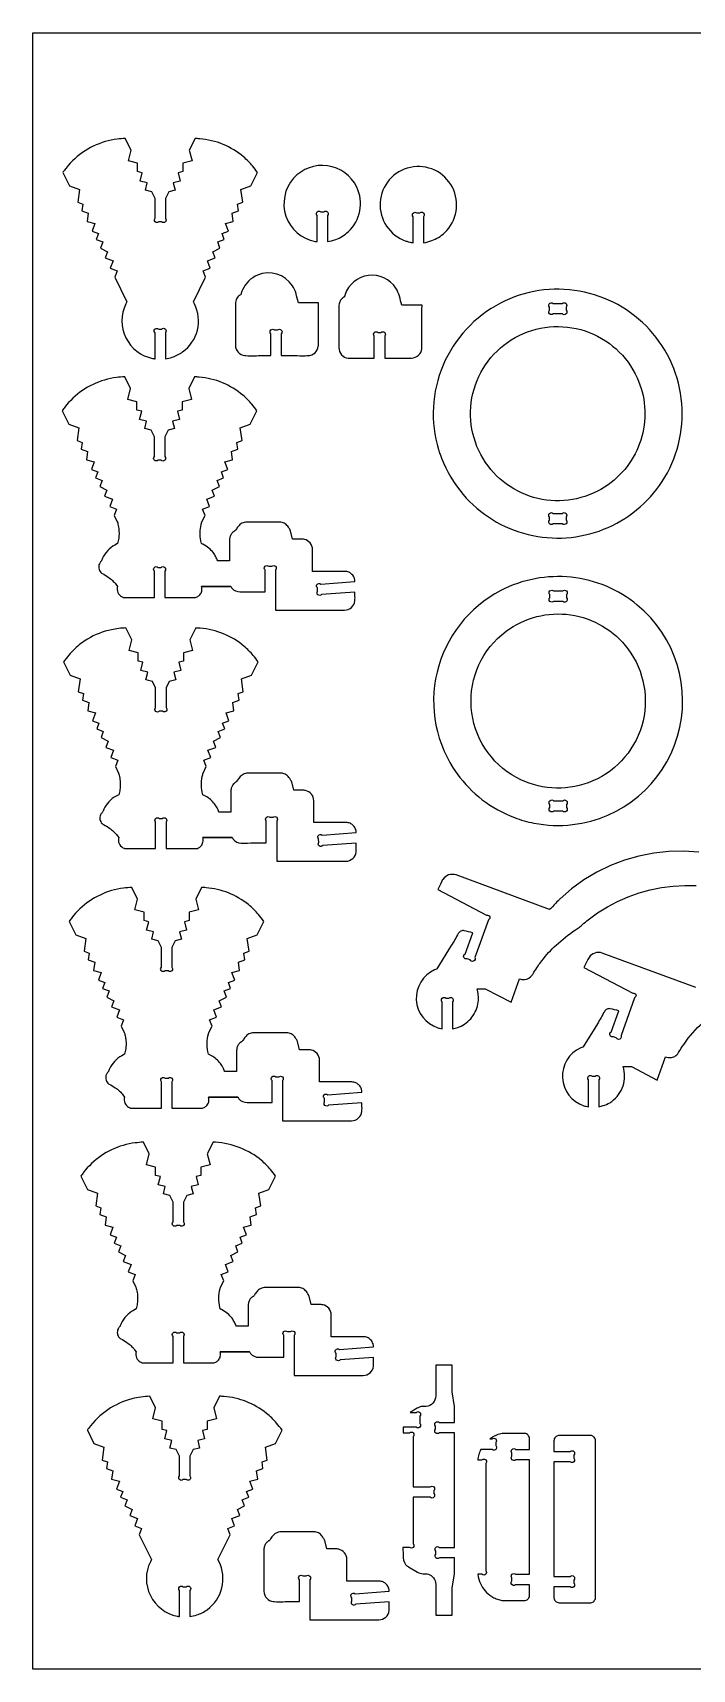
# Model space of a CAD drawing. Extents: x -15.6 to 56.9, y 0.6 to 39.9.
# Drawn here: x -15.62 to 0.21, y 0.56 to 39.87 of the extents above; entities that cross this region are included whole.
import ezdxf

# ---------------------------------------------------------------- set-up
doc = ezdxf.new("R2010")
doc.units = 0
doc.header["$MEASUREMENT"] = 0
doc.layers.get('0').update_dxf_attribs({"linetype": 'CONTINUOUS'})
doc.layers.add('SECTIONCUTEDGES', color=18, linetype='CONTINUOUS')

msp = doc.modelspace()

# ---------------------------------------------------------------- linework, layer by layer
msp.add_lwpolyline([(56.886, 0.563), (-15.622, 0.563), (-15.622, 39.866), (56.886, 39.866)], close=True)
at = {"layer": 'SECTIONCUTEDGES'}
for points in [[(-12.687, 32.035), (-12.687, 32.661, -1), (-12.599, 32.75), (-12.526, 32.75, -1), (-12.437, 32.661), (-12.437, 32.035, 0.035031), (-12.274, 32.074, 0.079578), (-12.024, 32.2, 0.177317), (-11.67, 32.724, 0.17737), (-11.738, 33.352), (-11.765, 33.403), (-11.471, 33.997), (-11.528, 34.151), (-11.364, 34.212), (-11.43, 34.389), (-11.242, 34.459), (-11.297, 34.607), (-11.127, 34.692), (-11.182, 34.841), (-11.024, 34.899), (-11.077, 35.043), (-10.925, 35.099), (-10.995, 35.287), (-10.809, 35.334), (-10.836, 35.532), (-10.683, 35.588), (-10.705, 35.748), (-10.581, 35.794), (-10.624, 36.104), (-10.384, 36.193), (-10.226, 36.513, 0.016698), (-10.345, 36.667, 0.043492), (-10.561, 36.884, 0.077496), (-11.054, 37.184, 0.077508), (-11.615, 37.32, 0.010997), (-11.67, 37.323, -0.003666), (-11.725, 37.326), (-11.864, 37.044), (-11.799, 36.786), (-12.02, 36.73), (-12.02, 36.53), (-12.133, 36.501), (-12.083, 36.305), (-12.251, 36.263), (-12.205, 36.083), (-12.359, 36.044), (-12.437, 35.886), (-12.437, 35.412, -1), (-12.526, 35.324), (-12.599, 35.324, -1), (-12.687, 35.412), (-12.687, 35.886), (-12.765, 36.044), (-12.919, 36.083), (-12.874, 36.263), (-13.041, 36.305), (-12.992, 36.501), (-13.105, 36.53), (-13.105, 36.73), (-13.326, 36.786), (-13.26, 37.044), (-13.4, 37.326, 0.015709), (-13.593, 37.309, 0.042831), (-13.886, 37.25, 0.082017), (-14.429, 36.986, 0.080336), (-14.87, 36.554, 0.007539), (-14.885, 36.534, -0.002513), (-14.899, 36.513), (-14.741, 36.193), (-14.501, 36.104), (-14.543, 35.794), (-14.419, 35.748), (-14.441, 35.588), (-14.289, 35.532), (-14.316, 35.334), (-14.129, 35.287), (-14.199, 35.099), (-14.047, 35.043), (-14.1, 34.899), (-13.942, 34.841), (-13.998, 34.692), (-13.827, 34.607), (-13.882, 34.459), (-13.695, 34.389), (-13.76, 34.212), (-13.597, 34.151), (-13.654, 33.997), (-13.36, 33.403), (-13.387, 33.352, 0.232949), (-13.387, 32.54, 0.232949), (-12.744, 32.044, 0.011595), (-12.715, 32.039, -0.003865)], [(-8.798, 34.849), (-8.798, 35.475, -1), (-8.71, 35.563), (-8.637, 35.563, -1), (-8.548, 35.475), (-8.548, 34.849, 0.047597), (-8.35, 34.9, 0.100184), (-8.047, 35.087, 0.160083), (-7.769, 35.59, 0.160346), (-7.845, 36.159, 0.250499), (-8.546, 36.67, 0.250445), (-9.36, 36.371, 0.27053), (-9.543, 35.462, 0.270621), (-8.843, 34.856, 0.009062), (-8.82, 34.852, -0.003021)], [(-6.49, 34.822), (-6.49, 35.448, -1), (-6.402, 35.537), (-6.328, 35.537, -1), (-6.24, 35.448), (-6.24, 34.822, 0.047597), (-6.042, 34.874, 0.100184), (-5.739, 35.06, 0.760738), (-6.557, 36.633, 0.761228), (-6.663, 34.863, 0.024169), (-6.59, 34.842, 0.017962)], [(-9.906, 32.111), (-9.906, 32.638, -1), (-9.817, 32.727), (-9.744, 32.727, -1), (-9.656, 32.638), (-9.656, 32.111, -0.001261), (-9.143, 32.11, 0.007568), (-9.014, 32.111, 0.17911), (-8.846, 32.179, 0.186027), (-8.767, 32.335, 0.012625), (-8.766, 32.343, 0.006307), (-8.765, 32.36, 0.00914), (-8.764, 32.564, -0.008036), (-8.76, 33.38), (-9.246, 33.38, 0.003437), (-9.302, 33.598, 0.080686), (-9.388, 33.791, 0.363611), (-10.228, 34.044, 0.187458), (-10.588, 33.691, 0.018465), (-10.602, 33.657, 0.013194), (-10.618, 33.609, 0.057236), (-10.621, 33.595, -0.140672), (-10.626, 33.581, -0.134911), (-10.637, 33.571, 0.061956), (-10.661, 33.557, 0.116179), (-10.729, 33.475, 0.105792), (-10.757, 33.361), (-10.757, 32.36, 0.17911), (-10.69, 32.192, 0.186027), (-10.534, 32.113, 0.012625), (-10.525, 32.112, 0.006307), (-10.508, 32.111, 0.008514), (-10.297, 32.11, -0.002207)], [(-7.423, 32.052), (-7.423, 32.579, -1), (-7.334, 32.667), (-7.261, 32.667, -1), (-7.173, 32.579), (-7.173, 32.052, -0.001261), (-6.66, 32.051, 0.007568), (-6.531, 32.052, 0.17911), (-6.363, 32.119, 0.186027), (-6.284, 32.275, 0.012625), (-6.283, 32.284, 0.006307), (-6.282, 32.301, 0.00914), (-6.281, 32.505, -0.008036), (-6.277, 33.321), (-6.763, 33.321, 0.002778), (-6.819, 33.54, 0.080686), (-6.905, 33.731, 0.286261), (-7.564, 34.035, 0.286452), (-8.126, 33.577, 0.036637), (-8.138, 33.532, -0.114416), (-8.143, 33.521, -0.116624), (-8.154, 33.512, 0.081245), (-8.203, 33.476, 0.097719), (-8.253, 33.4, 0.089338), (-8.274, 33.302), (-8.274, 32.301, 0.17911), (-8.207, 32.132, 0.186027), (-8.051, 32.053, 0.012625), (-8.042, 32.052, 0.006307), (-8.025, 32.052, 0.008514), (-7.815, 32.05, -0.002207)], [(-5.811, 29.651, 0.083187), (-5.293, 28.78, 0.15872), (-3.727, 27.814, 0.155063), (-1.919, 27.94, 0.155089), (-0.515, 29.087, 0.166511), (-0.041, 30.961, 0.16632), (-0.815, 32.735, 0.164857), (-2.498, 33.66, 0.165101), (-4.394, 33.371, 0.174897), (-5.772, 31.88, 0.174968), (-5.88, 29.853, 0.009023), (-5.845, 29.744, 0.010489)], [(-2.907, 33.112), (-3.129, 33.112, -1), (-3.217, 33.201), (-3.217, 33.274, -1), (-3.129, 33.362), (-2.907, 33.362, -1), (-2.819, 33.274), (-2.819, 33.201, -1)], [(-4.754, 29.548, -0.439479), (-4.04, 32.545, -0.439058), (-1.113, 31.578, -0.174074), (-1, 30.172, -0.173675), (-1.809, 29.012, -0.202252), (-3.393, 28.659, -0.201817)], [(-11.568, 26.568), (-10.867, 26.568, -0.159762), (-10.86, 26.56, 0.066488), (-10.84, 26.528, 0.224273), (-10.646, 26.437, -0.000395), (-10.045, 26.437), (-10.045, 26.964, -1), (-9.957, 27.053), (-9.883, 27.053, -1), (-9.795, 26.964), (-9.795, 25.999), (-8.137, 25.999, 0.17911), (-7.969, 26.066, 0.186027), (-7.889, 26.222, 0.031019), (-7.886, 26.296, -0.005772), (-7.888, 26.432), (-8.688, 26.374, -1), (-8.783, 26.455), (-8.788, 26.531, -1), (-8.707, 26.625), (-7.888, 26.685, 0.052573), (-7.9, 26.757, 0.128734), (-7.959, 26.858, 0.098804), (-8.035, 26.909, 0.090544), (-8.132, 26.93), (-8.905, 26.93, -0.002036), (-8.903, 27.27, 0.007854), (-8.905, 27.452, 0.165437), (-8.963, 27.612, 0.175912), (-9.101, 27.696, 0.045646), (-9.188, 27.705, 0.003185), (-9.385, 27.706), (-9.435, 27.907, 0.035592), (-9.443, 27.923, 0.008238), (-9.483, 27.989, 0.105793), (-9.564, 28.072, 0.114267), (-9.665, 28.11, 0.016414), (-9.676, 28.111, 0.008238), (-9.698, 28.113), (-10.488, 28.113, 0.110419), (-10.6, 28.084, 0.110418), (-10.689, 28.011, 0.022316), (-10.749, 27.927, -0.059806), (-10.765, 27.907, -0.058444), (-10.782, 27.894, 0.099091), (-10.846, 27.837, 0.081372), (-10.882, 27.77, 0.073068), (-10.897, 27.687, 0.009886), (-10.898, 27.586, -0.001648), (-10.897, 27.181), (-11.18, 27.181, 0.019577), (-11.228, 27.282, 0.043762), (-11.285, 27.373, 0.056859), (-11.395, 27.487, 0.05369), (-11.535, 27.58, 0.039391), (-11.562, 27.592, -0.141623), (-11.568, 27.596), (-11.584, 27.66, -0.054644), (-11.604, 27.861, -0.056928), (-11.58, 28.053, -0.006856), (-11.567, 28.103, -0.024199), (-11.563, 28.117), (-11.486, 28.272), (-11.543, 28.427), (-11.379, 28.487), (-11.445, 28.664), (-11.257, 28.734), (-11.312, 28.883), (-11.142, 28.967), (-11.197, 29.116), (-11.039, 29.175), (-11.092, 29.318), (-10.94, 29.374), (-11.01, 29.563), (-10.824, 29.61), (-10.851, 29.807), (-10.698, 29.864), (-10.72, 30.024), (-10.596, 30.07), (-10.639, 30.38), (-10.399, 30.469), (-10.24, 30.789, 0.016698), (-10.36, 30.942, 0.043491), (-10.576, 31.159, 0.077496), (-11.069, 31.46, 0.077508), (-11.63, 31.595, 0.010997), (-11.685, 31.599, -0.003666), (-11.74, 31.601), (-11.879, 31.32), (-11.814, 31.061), (-12.035, 31.005), (-12.035, 30.805), (-12.148, 30.777), (-12.098, 30.581), (-12.266, 30.538), (-12.22, 30.358), (-12.374, 30.319), (-12.452, 30.162), (-12.452, 29.688, -1), (-12.541, 29.599), (-12.614, 29.599, -1), (-12.702, 29.688), (-12.702, 30.162), (-12.78, 30.319), (-12.934, 30.358), (-12.889, 30.538), (-13.056, 30.581), (-13.007, 30.777), (-13.12, 30.805), (-13.12, 31.005), (-13.341, 31.061), (-13.275, 31.32), (-13.415, 31.601, 0.015709), (-13.608, 31.585, 0.042831), (-13.901, 31.525, 0.078645), (-14.43, 31.273, 0.078653), (-14.855, 30.87, 0.010048), (-14.885, 30.83, -0.003349), (-14.914, 30.789), (-14.756, 30.469), (-14.516, 30.38), (-14.558, 30.07), (-14.434, 30.024), (-14.456, 29.864), (-14.304, 29.807), (-14.331, 29.61), (-14.144, 29.563), (-14.214, 29.374), (-14.062, 29.318), (-14.115, 29.175), (-13.957, 29.116), (-14.013, 28.967), (-13.842, 28.883), (-13.897, 28.734), (-13.71, 28.664), (-13.775, 28.487), (-13.612, 28.427), (-13.669, 28.272), (-13.592, 28.117, -0.036497), (-13.576, 28.066, -0.035573), (-13.554, 27.922, -0.036385), (-13.552, 27.791, -0.0364), (-13.57, 27.66), (-13.586, 27.596), (-13.652, 27.563, 0.075892), (-13.823, 27.428, 0.075892), (-13.946, 27.249, 0.038064), (-13.963, 27.204, -0.074201), (-13.974, 27.181, -0.053422), (-13.985, 27.168, 0.096755), (-14.022, 27.114, 0.145353), (-14.037, 27.004, 0.145421), (-13.989, 26.903, 0.10301), (-13.955, 26.878, -0.049055), (-13.809, 26.793, -0.034046), (-13.711, 26.712, -0.034058), (-13.624, 26.619), (-13.586, 26.568, -0.13896), (-13.587, 26.559, 0.06537), (-13.594, 26.526, 0.165435), (-13.563, 26.394, 0.165462), (-13.457, 26.309, 0.012695), (-13.442, 26.304, 0.03751), (-13.436, 26.303), (-12.702, 26.303), (-12.702, 26.937, -1), (-12.614, 27.025), (-12.541, 27.025, -1), (-12.452, 26.937), (-12.452, 26.303), (-11.718, 26.303, 0.089286), (-11.674, 26.318, 0.087241), (-11.611, 26.368, 0.127053), (-11.566, 26.458, 0.114164), (-11.568, 26.568), (-10.867, 26.568)], [(-3.129, 28.323), (-2.907, 28.323, -1), (-2.819, 28.235), (-2.819, 28.162, -1), (-2.907, 28.073), (-3.129, 28.073, -1), (-3.217, 28.162), (-3.217, 28.235, -1)], [(-5.435, 22.069, 0.073328), (-4.83, 21.447, 0.072163), (-4.061, 21.017, 0.043335), (-3.59, 20.883, 0.077023), (-2.662, 20.848, 0.300807), (-0.144, 22.969, 0.30038), (-1.109, 26.121, 0.14707), (-2.695, 26.788, 0.147132), (-4.385, 26.469, 0.217851), (-5.917, 24.508, 0.218138)], [(-2.898, 26.21), (-3.119, 26.21, -1), (-3.208, 26.298), (-3.208, 26.372, -1), (-3.119, 26.46), (-2.898, 26.46, -1), (-2.809, 26.372), (-2.809, 26.298, -1)], [(-11.539, 20.538), (-10.837, 20.537, -0.159762), (-10.83, 20.53, 0.066488), (-10.81, 20.498, 0.224273), (-10.616, 20.406, -0.000395), (-10.015, 20.407), (-10.015, 20.934, -1), (-9.927, 21.023), (-9.854, 21.023, -1), (-9.765, 20.934), (-9.765, 19.968), (-8.107, 19.968, 0.17911), (-7.939, 20.036, 0.186027), (-7.86, 20.192, 0.031019), (-7.857, 20.265, -0.005772), (-7.858, 20.402), (-8.659, 20.343, -1), (-8.753, 20.425), (-8.759, 20.5, -1), (-8.677, 20.595), (-7.858, 20.655, 0.052573), (-7.87, 20.727, 0.128734), (-7.93, 20.828, 0.098804), (-8.005, 20.879, 0.090544), (-8.102, 20.9), (-8.875, 20.9, -0.002036), (-8.874, 21.239, 0.007854), (-8.875, 21.422, 0.165437), (-8.934, 21.582, 0.175912), (-9.071, 21.665, 0.045646), (-9.159, 21.674, 0.003185), (-9.355, 21.676), (-9.405, 21.876, 0.035592), (-9.413, 21.893, 0.008238), (-9.454, 21.959, 0.105793), (-9.535, 22.042, 0.114267), (-9.636, 22.08, 0.016414), (-9.647, 22.081, 0.008238), (-9.669, 22.082), (-10.458, 22.082, 0.110419), (-10.57, 22.054, 0.110418), (-10.659, 21.98, 0.022316), (-10.719, 21.896, -0.059806), (-10.735, 21.876, -0.058444), (-10.752, 21.864, 0.099091), (-10.816, 21.807, 0.081372), (-10.852, 21.74, 0.073068), (-10.867, 21.657, 0.009886), (-10.868, 21.555, -0.001648), (-10.867, 21.15), (-11.151, 21.15, 0.068897), (-11.26, 21.346, 0.102144), (-11.473, 21.533), (-11.539, 21.566), (-11.555, 21.63, -0.059229), (-11.573, 21.839, -0.056927), (-11.542, 22.055, -0.006856), (-11.536, 22.079, -0.021913), (-11.533, 22.086), (-11.456, 22.242), (-11.513, 22.396), (-11.35, 22.457), (-11.415, 22.634), (-11.228, 22.704), (-11.283, 22.852), (-11.112, 22.937), (-11.168, 23.086), (-11.009, 23.145), (-11.063, 23.288), (-10.911, 23.344), (-10.981, 23.532), (-10.794, 23.58), (-10.821, 23.777), (-10.669, 23.833), (-10.691, 23.993), (-10.567, 24.039), (-10.609, 24.349), (-10.369, 24.438), (-10.211, 24.758, 0.016698), (-10.331, 24.912, 0.043491), (-10.546, 25.129, 0.077496), (-11.039, 25.429, 0.077508), (-11.6, 25.565, 0.010997), (-11.655, 25.568, -0.003666), (-11.71, 25.571), (-11.85, 25.289), (-11.784, 25.031), (-12.005, 24.975), (-12.005, 24.775), (-12.118, 24.747), (-12.068, 24.55), (-12.236, 24.508), (-12.191, 24.328), (-12.345, 24.289), (-12.423, 24.131), (-12.423, 23.657, -1), (-12.511, 23.569), (-12.584, 23.569, -1), (-12.673, 23.657), (-12.673, 24.131), (-12.751, 24.289), (-12.905, 24.328), (-12.859, 24.508), (-13.027, 24.55), (-12.977, 24.747), (-13.09, 24.775), (-13.09, 24.975), (-13.311, 25.031), (-13.246, 25.289), (-13.385, 25.571, 0.041478), (-13.731, 25.529, 0.08461), (-14.305, 25.304, 0.053235), (-14.614, 25.069, 0.050197), (-14.884, 24.758), (-14.726, 24.438), (-14.486, 24.349), (-14.529, 24.039), (-14.405, 23.993), (-14.427, 23.833), (-14.274, 23.777), (-14.301, 23.58), (-14.115, 23.532), (-14.185, 23.344), (-14.033, 23.288), (-14.086, 23.145), (-13.928, 23.086), (-13.983, 22.937), (-13.812, 22.852), (-13.868, 22.704), (-13.68, 22.634), (-13.746, 22.457), (-13.582, 22.396), (-13.639, 22.242), (-13.562, 22.086, -0.036497), (-13.547, 22.036, -0.035573), (-13.524, 21.892, -0.036385), (-13.523, 21.76, -0.0364), (-13.541, 21.63), (-13.557, 21.566), (-13.622, 21.533, 0.075892), (-13.793, 21.398, 0.075892), (-13.916, 21.218, 0.038064), (-13.933, 21.174, -0.074201), (-13.945, 21.15, -0.053422), (-13.955, 21.138, 0.096755), (-13.993, 21.084, 0.145353), (-14.008, 20.973, 0.145421), (-13.959, 20.872, 0.10301), (-13.925, 20.847, -0.049055), (-13.779, 20.763, -0.034046), (-13.681, 20.682, -0.034058), (-13.595, 20.589), (-13.557, 20.538, -0.13896), (-13.557, 20.529, 0.06537), (-13.565, 20.496, 0.165435), (-13.533, 20.364, 0.165462), (-13.427, 20.279, 0.012695), (-13.412, 20.274, 0.03751), (-13.407, 20.272), (-12.673, 20.272), (-12.673, 20.907, -1), (-12.584, 20.995), (-12.511, 20.995, -1), (-12.423, 20.907), (-12.423, 20.272), (-11.688, 20.272, 0.089286), (-11.644, 20.287, 0.087241), (-11.581, 20.338, 0.127053), (-11.537, 20.427, 0.114164), (-11.539, 20.538), (-10.837, 20.537)], [(-4.007, 21.976, -0.255596), (-5.096, 23.664, -0.255597), (-4.261, 25.491, -0.199106), (-2.711, 25.886, -0.198719), (-1.334, 25.067, -0.237123), (-1.004, 23.219, -0.236962), (-2.291, 21.851, -0.106383), (-3.163, 21.729, -0.106542)], [(-3.119, 21.421), (-2.898, 21.421, -1), (-2.809, 21.332), (-2.809, 21.259, -1), (-2.898, 21.171), (-3.119, 21.171, -1), (-3.208, 21.259), (-3.208, 21.332, -1)], [(-11.4, 14.305), (-10.698, 14.304, -0.159762), (-10.692, 14.297, 0.066488), (-10.671, 14.265, 0.224273), (-10.478, 14.173, -0.000395), (-9.877, 14.174), (-9.877, 14.701, -1), (-9.788, 14.789), (-9.715, 14.789, -1), (-9.627, 14.701), (-9.627, 13.735), (-7.969, 13.735, 0.17911), (-7.8, 13.803, 0.186027), (-7.721, 13.959, 0.031019), (-7.718, 14.032, -0.005772), (-7.72, 14.169), (-8.52, 14.11, -1), (-8.615, 14.192), (-8.62, 14.267, -1), (-8.538, 14.362), (-7.72, 14.422, 0.052573), (-7.732, 14.494, 0.128734), (-7.791, 14.595, 0.098804), (-7.867, 14.646, 0.090544), (-7.964, 14.667), (-8.736, 14.667, -0.002036), (-8.735, 15.006, 0.007854), (-8.736, 15.189, 0.165437), (-8.795, 15.349, 0.175912), (-8.933, 15.432, 0.045646), (-9.02, 15.441, 0.003185), (-9.216, 15.443), (-9.267, 15.643, 0.035592), (-9.275, 15.66, 0.008238), (-9.315, 15.726, 0.105793), (-9.396, 15.809, 0.114267), (-9.497, 15.847, 0.016414), (-9.508, 15.848, 0.008238), (-9.53, 15.849), (-10.32, 15.849, 0.110419), (-10.432, 15.821, 0.110418), (-10.521, 15.747, 0.022316), (-10.58, 15.663, -0.059806), (-10.597, 15.643, -0.058444), (-10.614, 15.631, 0.099091), (-10.678, 15.574, 0.081372), (-10.713, 15.507, 0.073068), (-10.728, 15.424, 0.009886), (-10.73, 15.322, -0.001648), (-10.728, 14.917), (-11.012, 14.917, 0.019577), (-11.059, 15.019, 0.043762), (-11.117, 15.109, 0.050471), (-11.216, 15.215, 0.05052), (-11.334, 15.299), (-11.4, 15.333), (-11.416, 15.397, -0.059229), (-11.435, 15.606, -0.056927), (-11.404, 15.822, -0.006856), (-11.397, 15.846, -0.021913), (-11.394, 15.853), (-11.317, 16.009), (-11.375, 16.163), (-11.211, 16.224), (-11.277, 16.401), (-11.089, 16.471), (-11.144, 16.619), (-10.974, 16.704), (-11.029, 16.853), (-10.871, 16.911), (-10.924, 17.055), (-10.772, 17.111), (-10.842, 17.299), (-10.656, 17.347), (-10.683, 17.544), (-10.53, 17.6), (-10.552, 17.76), (-10.428, 17.806), (-10.471, 18.116), (-10.231, 18.205), (-10.072, 18.525, 0.019036), (-10.203, 18.692, 0.047844), (-10.446, 18.928, 0.074136), (-10.924, 19.206, 0.074149), (-11.462, 19.332, 0.010997), (-11.517, 19.335, -0.003666), (-11.572, 19.338), (-11.711, 19.056), (-11.645, 18.798), (-11.867, 18.742), (-11.867, 18.542), (-11.98, 18.513), (-11.93, 18.317), (-12.098, 18.275), (-12.052, 18.095), (-12.206, 18.056), (-12.284, 17.898), (-12.284, 17.424, -1), (-12.372, 17.336), (-12.446, 17.336, -1), (-12.534, 17.424), (-12.534, 17.898), (-12.612, 18.056), (-12.766, 18.095), (-12.72, 18.275), (-12.888, 18.317), (-12.838, 18.513), (-12.951, 18.542), (-12.951, 18.742), (-13.173, 18.798), (-13.107, 19.056), (-13.246, 19.338, 0.015709), (-13.44, 19.321, 0.042831), (-13.733, 19.262, 0.078645), (-14.261, 19.01, 0.078653), (-14.687, 18.607, 0.010048), (-14.716, 18.566, -0.003349), (-14.746, 18.525), (-14.587, 18.205), (-14.347, 18.116), (-14.39, 17.806), (-14.266, 17.76), (-14.288, 17.6), (-14.135, 17.544), (-14.162, 17.347), (-13.976, 17.299), (-14.046, 17.111), (-13.894, 17.055), (-13.947, 16.911), (-13.789, 16.853), (-13.844, 16.704), (-13.674, 16.619), (-13.729, 16.471), (-13.541, 16.401), (-13.607, 16.224), (-13.443, 16.163), (-13.501, 16.009), (-13.424, 15.853, -0.040165), (-13.408, 15.8, -0.020539), (-13.389, 15.692, -0.043212), (-13.383, 15.548, -0.04095), (-13.402, 15.397), (-13.418, 15.333), (-13.484, 15.299, 0.075892), (-13.658, 15.162, 0.079074), (-13.777, 14.985, 0.032838), (-13.795, 14.941, -0.072134), (-13.806, 14.917, -0.053422), (-13.817, 14.905, 0.096755), (-13.854, 14.851, 0.145353), (-13.869, 14.74, 0.145421), (-13.821, 14.639, 0.10301), (-13.787, 14.614, -0.049055), (-13.64, 14.53, -0.034046), (-13.542, 14.449, -0.034058), (-13.456, 14.356), (-13.418, 14.305, -0.13896), (-13.419, 14.296, 0.06537), (-13.426, 14.263, 0.165435), (-13.394, 14.131, 0.165462), (-13.289, 14.046, 0.012695), (-13.274, 14.04, 0.03751), (-13.268, 14.039), (-12.534, 14.039), (-12.534, 14.673, -1), (-12.446, 14.762), (-12.372, 14.762, -1), (-12.284, 14.673), (-12.284, 14.039), (-11.55, 14.039, 0.089286), (-11.506, 14.054, 0.087241), (-11.443, 14.105, 0.127053), (-11.398, 14.194, 0.114164), (-11.4, 14.305), (-10.698, 14.304)], [(-11.121, 8.187), (-10.419, 8.187, -0.159762), (-10.413, 8.18, 0.066488), (-10.393, 8.147, 0.224273), (-10.199, 8.056, -0.000395), (-9.598, 8.057), (-9.598, 8.584, -1), (-9.509, 8.672), (-9.436, 8.672, -1), (-9.348, 8.584), (-9.348, 7.618), (-7.69, 7.618, 0.17911), (-7.521, 7.685, 0.186027), (-7.442, 7.842, 0.031019), (-7.439, 7.915, -0.005772), (-7.441, 8.052), (-8.241, 7.993, -1), (-8.336, 8.075), (-8.341, 8.15, -1), (-8.259, 8.244), (-7.441, 8.304, 0.052573), (-7.453, 8.376, 0.128734), (-7.512, 8.478, 0.098804), (-7.588, 8.529, 0.090544), (-7.685, 8.55), (-8.457, 8.55, -0.002036), (-8.456, 8.889, 0.007854), (-8.457, 9.071, 0.165437), (-8.516, 9.232, 0.175912), (-8.654, 9.315, 0.045646), (-8.741, 9.324, 0.003185), (-8.937, 9.325), (-8.988, 9.526, 0.035592), (-8.996, 9.542, 0.008238), (-9.036, 9.609, 0.105793), (-9.117, 9.692, 0.114267), (-9.218, 9.73, 0.016414), (-9.229, 9.731, 0.008238), (-9.251, 9.732), (-10.041, 9.732, 0.110419), (-10.153, 9.703, 0.110418), (-10.242, 9.63, 0.022316), (-10.301, 9.546, -0.059806), (-10.318, 9.526, -0.058444), (-10.335, 9.513, 0.099091), (-10.399, 9.457, 0.081372), (-10.434, 9.39, 0.073068), (-10.449, 9.306, 0.009886), (-10.451, 9.205, -0.001648), (-10.449, 8.8), (-10.733, 8.8, 0.019577), (-10.78, 8.901, 0.043762), (-10.838, 8.992, 0.056859), (-10.948, 9.107, 0.05369), (-11.088, 9.199, 0.038934), (-11.115, 9.211, -0.138827), (-11.121, 9.215, -0.143099), (-11.126, 9.226, 0.026699), (-11.13, 9.247, -0.061514), (-11.155, 9.476, -0.061514), (-11.125, 9.704, -0.006856), (-11.118, 9.729, -0.021913), (-11.115, 9.736), (-11.038, 9.892), (-11.096, 10.046), (-10.932, 10.107), (-10.998, 10.283), (-10.81, 10.353), (-10.865, 10.502), (-10.695, 10.586), (-10.75, 10.735), (-10.592, 10.794), (-10.645, 10.937), (-10.493, 10.994), (-10.563, 11.182), (-10.377, 11.229), (-10.404, 11.426), (-10.251, 11.483), (-10.273, 11.643), (-10.149, 11.689), (-10.192, 11.999), (-9.952, 12.088), (-9.793, 12.408, 0.016698), (-9.913, 12.562, 0.043491), (-10.128, 12.779, 0.081186), (-10.641, 13.086, 0.079349), (-11.238, 13.218, 0.008253), (-11.265, 13.22, -0.002751), (-11.293, 13.221), (-11.432, 12.939), (-11.366, 12.681), (-11.588, 12.624), (-11.588, 12.425), (-11.701, 12.396), (-11.651, 12.2), (-11.819, 12.157), (-11.773, 11.977), (-11.927, 11.938), (-12.005, 11.781), (-12.005, 11.307, -1), (-12.093, 11.219), (-12.167, 11.219, -1), (-12.255, 11.307), (-12.255, 11.781), (-12.333, 11.938), (-12.487, 11.977), (-12.441, 12.157), (-12.609, 12.2), (-12.559, 12.396), (-12.672, 12.425), (-12.672, 12.624), (-12.894, 12.681), (-12.828, 12.939), (-12.967, 13.221, 0.015709), (-13.161, 13.204, 0.042831), (-13.454, 13.144, 0.078645), (-13.982, 12.892, 0.078653), (-14.408, 12.489, 0.010048), (-14.437, 12.449, -0.003349), (-14.467, 12.408), (-14.308, 12.088), (-14.068, 11.999), (-14.111, 11.689), (-13.987, 11.643), (-14.009, 11.483), (-13.856, 11.426), (-13.883, 11.229), (-13.697, 11.182), (-13.767, 10.994), (-13.615, 10.937), (-13.668, 10.794), (-13.51, 10.735), (-13.565, 10.586), (-13.395, 10.502), (-13.45, 10.353), (-13.262, 10.283), (-13.328, 10.107), (-13.164, 10.046), (-13.222, 9.892), (-13.145, 9.736, -0.034209), (-13.129, 9.684, -0.035573), (-13.107, 9.542, -0.036385), (-13.105, 9.41, -0.0364), (-13.123, 9.28), (-13.139, 9.215), (-13.205, 9.182, 0.079075), (-13.373, 9.051, 0.075892), (-13.498, 8.868, 0.038064), (-13.516, 8.823, -0.074201), (-13.527, 8.8, -0.053422), (-13.538, 8.787, 0.096755), (-13.575, 8.734, 0.145353), (-13.59, 8.623, 0.145421), (-13.542, 8.522, 0.10301), (-13.508, 8.497, -0.049055), (-13.361, 8.413, -0.034046), (-13.263, 8.332, -0.034058), (-13.177, 8.238), (-13.139, 8.187, -0.13896), (-13.14, 8.179, 0.06537), (-13.147, 8.145, 0.165435), (-13.115, 8.013, 0.165462), (-13.01, 7.928, 0.012695), (-12.995, 7.923, 0.03751), (-12.989, 7.922), (-12.255, 7.922), (-12.255, 8.556, -1), (-12.167, 8.644), (-12.093, 8.644, -1), (-12.005, 8.556), (-12.005, 7.922), (-11.271, 7.922, 0.089286), (-11.227, 7.937, 0.087241), (-11.164, 7.988, 0.127053), (-11.119, 8.077, 0.114164), (-11.121, 8.187), (-10.419, 8.187)], [(-5.947, 1.861), (-5.555, 1.861), (-5.555, 2.509), (-5.496, 2.857), (-5.496, 3.24), (-5.859, 3.24, -1), (-5.947, 3.329), (-5.947, 3.402, -1), (-5.859, 3.49), (-5.496, 3.49), (-5.496, 6.24), (-5.865, 6.24, -1), (-5.954, 6.329), (-5.954, 6.402, -1), (-5.865, 6.49), (-5.496, 6.49), (-5.496, 6.874), (-5.555, 7.222), (-5.555, 7.869), (-5.947, 7.869, 0.001261), (-5.945, 7.276, -0.007568), (-5.947, 7.128, -0.17911), (-6.016, 6.954, -0.190362), (-6.175, 6.875, -0.033122), (-6.237, 6.874, 0.112791), (-6.351, 6.853, 0.035463), (-6.394, 6.831, -0.001981), (-6.56, 6.732), (-6.418, 6.732, -1), (-6.33, 6.644), (-6.33, 6.466, -1), (-6.418, 6.378), (-6.728, 6.378), (-6.728, 6.24), (-6.577, 6.24, -1), (-6.489, 6.152), (-6.489, 4.942), (-6.081, 4.942, -1), (-5.993, 4.853), (-5.993, 4.78, -1), (-6.081, 4.692), (-6.489, 4.692), (-6.489, 3.579, -1), (-6.577, 3.49), (-6.736, 3.49, -0.000535), (-6.729, 3.236, 0.224441), (-6.63, 3.042, 0.01549), (-6.622, 3.036, 0.007773), (-6.604, 3.025), (-6.382, 2.893, 0.058554), (-6.32, 2.868, 0.056427), (-6.252, 2.857, 0.003925), (-6.179, 2.855, -0.068856), (-6.125, 2.846, -0.160158), (-5.999, 2.756, -0.153454), (-5.947, 2.603, -0.007568), (-5.945, 2.455, 0.001261)], [(-12.099, 1.828), (-12.099, 2.455, -1), (-12.011, 2.543), (-11.938, 2.543, -1), (-11.849, 2.455), (-11.849, 1.828, 0.035031), (-11.687, 1.868, 0.079578), (-11.436, 1.994, 0.177317), (-11.082, 2.517, 0.17737), (-11.15, 3.146), (-11.177, 3.196), (-10.883, 3.79), (-10.94, 3.944), (-10.776, 4.005), (-10.842, 4.182), (-10.654, 4.252), (-10.709, 4.401), (-10.539, 4.485), (-10.594, 4.634), (-10.436, 4.693), (-10.489, 4.836), (-10.337, 4.892), (-10.407, 5.081), (-10.221, 5.128), (-10.248, 5.325), (-10.095, 5.382), (-10.117, 5.542), (-9.993, 5.588), (-10.036, 5.897), (-9.796, 5.987), (-9.638, 6.307, 0.018535), (-9.771, 6.477, 0.050019), (-10.011, 6.709, 0.072457), (-10.501, 6.992, 0.075989), (-11.027, 7.113, 0.008253), (-11.082, 7.117, -0.002751), (-11.137, 7.119), (-11.276, 6.838), (-11.211, 6.579), (-11.432, 6.523), (-11.432, 6.323), (-11.545, 6.295), (-11.495, 6.099), (-11.663, 6.056), (-11.617, 5.876), (-11.771, 5.837), (-11.849, 5.679), (-11.849, 5.206, -1), (-11.938, 5.117), (-12.011, 5.117, -1), (-12.099, 5.206), (-12.099, 5.679), (-12.177, 5.837), (-12.331, 5.876), (-12.286, 6.056), (-12.454, 6.099), (-12.404, 6.295), (-12.517, 6.323), (-12.517, 6.523), (-12.738, 6.579), (-12.672, 6.838), (-12.812, 7.119, 0.017545), (-13.024, 7.1, 0.033678), (-13.245, 7.058, 0.085695), (-13.819, 6.795, 0.084012), (-14.282, 6.348, 0.007539), (-14.297, 6.327, -0.002513), (-14.311, 6.307), (-14.153, 5.987), (-13.913, 5.897), (-13.955, 5.588), (-13.831, 5.542), (-13.853, 5.382), (-13.701, 5.325), (-13.728, 5.128), (-13.541, 5.081), (-13.611, 4.892), (-13.459, 4.836), (-13.512, 4.693), (-13.354, 4.634), (-13.41, 4.485), (-13.239, 4.401), (-13.294, 4.252), (-13.107, 4.182), (-13.172, 4.005), (-13.009, 3.944), (-13.066, 3.79), (-12.772, 3.196), (-12.799, 3.146, 0.232949), (-12.799, 2.333, 0.232949), (-12.156, 1.838, 0.011595), (-12.127, 1.833, -0.003865)], [(-3.697, 2.594), (-4.031, 2.594, -1), (-4.119, 2.683), (-4.119, 2.756, -1), (-4.031, 2.844), (-3.697, 2.844), (-3.697, 5.594), (-4.031, 5.594, -1), (-4.119, 5.683), (-4.119, 5.756, -1), (-4.031, 5.844), (-3.697, 5.844, -0.004396), (-3.695, 6.013, 0.016956), (-3.697, 6.103, 0.172664), (-3.732, 6.188, 0.185957), (-3.808, 6.227), (-4.32, 6.228, 0.039297), (-4.383, 6.218, 0.048339), (-4.524, 6.17, 0.026369), (-4.574, 6.144, 0.015667), (-4.653, 6.094), (-4.596, 6.094, -1), (-4.508, 6.006), (-4.508, 5.933, -1), (-4.596, 5.844), (-4.866, 5.844, 0.037764), (-4.915, 5.718, 0.040574), (-4.941, 5.594), (-4.838, 5.594, -1), (-4.749, 5.506), (-4.749, 2.933, -1), (-4.838, 2.844), (-4.941, 2.844, 0.074465), (-4.877, 2.62, 0.149358), (-4.604, 2.311, 0.041924), (-4.497, 2.257, 0.041974), (-4.383, 2.222, 0.010642), (-4.343, 2.214, 0.021606), (-4.322, 2.212), (-3.821, 2.212, 0.172664), (-3.736, 2.247, 0.185813), (-3.697, 2.323)], [(-3.112, 2.794), (-2.721, 2.794, -1), (-2.633, 2.705), (-2.633, 2.632, -1), (-2.721, 2.544), (-3.112, 2.544), (-3.112, 2.272, 0.185813), (-3.073, 2.196, 0.172772), (-2.988, 2.16), (-2.224, 2.161, 0.186011), (-2.148, 2.2, 0.172664), (-2.112, 2.285), (-2.112, 6.052, 0.159738), (-2.143, 6.133, 0.173262), (-2.212, 6.174, 0.02507), (-2.22, 6.175, 0.012664), (-2.237, 6.177), (-3.001, 6.176, 0.186011), (-3.077, 6.137, 0.172664), (-3.112, 6.052, 0.016956), (-3.114, 5.962, -0.004396), (-3.112, 5.794), (-2.721, 5.794, -1), (-2.633, 5.705), (-2.633, 5.632, -1), (-2.721, 5.544), (-3.112, 5.544)], [(-9.222, 2.187), (-9.222, 2.714, -1), (-9.133, 2.803), (-9.06, 2.803, -1), (-8.972, 2.714), (-8.972, 1.749), (-7.314, 1.749, 0.17911), (-7.145, 1.816, 0.186027), (-7.066, 1.972, 0.031019), (-7.063, 2.046, -0.005772), (-7.065, 2.182), (-7.865, 2.124, -1), (-7.959, 2.205), (-7.965, 2.281, -1), (-7.883, 2.375), (-7.065, 2.435, 0.052573), (-7.077, 2.507, 0.128734), (-7.136, 2.608, 0.098804), (-7.211, 2.659, 0.090544), (-7.309, 2.68), (-8.081, 2.68, -0.002036), (-8.08, 3.02, 0.007854), (-8.081, 3.202, 0.165437), (-8.14, 3.362, 0.175912), (-8.278, 3.446, 0.045646), (-8.365, 3.455, 0.003185), (-8.561, 3.456), (-8.611, 3.657, 0.035592), (-8.619, 3.673, 0.008238), (-8.66, 3.739, 0.105793), (-8.741, 3.822, 0.114267), (-8.842, 3.86, 0.016414), (-8.853, 3.861, 0.008238), (-8.875, 3.863), (-9.665, 3.863, 0.110419), (-9.776, 3.834, 0.110418), (-9.866, 3.761, 0.022316), (-9.925, 3.677, -0.059806), (-9.942, 3.657, -0.058444), (-9.959, 3.644, 0.099091), (-10.022, 3.588, 0.081372), (-10.058, 3.52, 0.073068), (-10.073, 3.437), (-10.073, 2.436, 0.17911), (-10.006, 2.268, 0.186027), (-9.85, 2.189, 0.012625), (-9.841, 2.188, 0.006307), (-9.824, 2.187, 0.008514), (-9.613, 2.186, -0.002207)]]:
    msp.add_lwpolyline(points, format="xyb", close=True, dxfattribs=at)
for points in [[(0.371, 20.186), (0.009, 20.21), (-0.353, 20.203), (-0.714, 20.164), (-1.07, 20.094), (-1.419, 19.994), (-1.757, 19.864), (-2.083, 19.705), (-2.394, 19.518), (-2.688, 19.305), (-2.962, 19.067, 0.013028), (-3.013, 19.016, -0.002171), (-3.214, 18.806), (-5.46, 19.638, 0.161142), (-5.639, 19.638, 0.167596), (-5.777, 19.533, 0.03262), (-5.804, 19.486, -0.002417), (-5.901, 19.29), (-4.727, 18.67, -1), (-4.685, 18.562), (-5.007, 17.654, -1), (-5.123, 17.601), (-5.191, 17.628, -1), (-5.242, 17.74), (-5.061, 18.249, 0.000984), (-5.266, 18.298, 0.161021), (-5.343, 18.292, 0.167951), (-5.406, 18.234, -0.009744), (-5.574, 17.941), (-5.919, 17.383, -0.104608), (-5.93, 17.378, 0.035992), (-5.975, 17.361, 0.3096), (-6.414, 16.637, 0.310426), (-5.898, 15.969, 0.017896), (-5.856, 15.957, 0.01187), (-5.793, 15.943), (-5.793, 16.591, -1), (-5.705, 16.68), (-5.631, 16.68, -1), (-5.543, 16.591), (-5.543, 15.943, 0.023544), (-5.419, 15.977, 0.03569), (-5.341, 16.008, 0.133115), (-5.05, 16.262, 0.130213), (-4.922, 16.635, 0.049199), (-4.926, 16.752, 0.036373), (-4.957, 16.908), (-4.758, 16.908), (-4.137, 16.58), (-3.938, 17.141, 0.10429), (-3.817, 17.126, 0.22206), (-3.636, 17.231, 0.018768), (-3.591, 17.301, -0.030198), (-3.403, 17.578, -0.042786), (-3.059, 17.954, -0.036783), (-2.596, 18.322, -0.013715), (-2.547, 18.353, 0.024577), (-2.498, 18.385, 0.026089), (-2.424, 18.448, -0.020061), (-2.286, 18.564), (-2.062, 18.728), (-1.826, 18.874), (-1.581, 19.004), (-1.326, 19.115), (-1.065, 19.208), (-0.797, 19.282), (-0.525, 19.337), (-0.25, 19.372), (0.028, 19.387), (0.305, 19.382)], [(0.294, 16.933), (-1.952, 17.764, 0.161142), (-2.132, 17.764, 0.167596), (-2.269, 17.659, 0.03262), (-2.296, 17.612, -0.002417), (-2.393, 17.417), (-1.219, 16.797, -1), (-1.177, 16.689), (-1.499, 15.78, -1), (-1.615, 15.728), (-1.683, 15.755, -1), (-1.734, 15.866), (-1.553, 16.376, 0.000984), (-1.758, 16.425, 0.161021), (-1.835, 16.418, 0.167951), (-1.898, 16.361, -0.009744), (-2.066, 16.067), (-2.411, 15.51, -0.104608), (-2.422, 15.504, 0.035992), (-2.467, 15.487, 0.3096), (-2.906, 14.764, 0.310426), (-2.39, 14.095, 0.017896), (-2.349, 14.084, 0.01187), (-2.285, 14.07), (-2.285, 14.718, -1), (-2.197, 14.806), (-2.124, 14.806, -1), (-2.035, 14.718), (-2.035, 14.07, 0.020963), (-1.926, 14.099, 0.061647), (-1.772, 14.168, 0.157927), (-1.472, 14.516, 0.157202), (-1.433, 14.975, 0.017201), (-1.441, 15.005, -0.005733), (-1.449, 15.035), (-1.25, 15.035), (-0.629, 14.707), (-0.43, 15.268, 0.09929), (-0.313, 15.252, 0.110758), (-0.212, 15.282, 0.133074), (-0.118, 15.374, -0.017801), (0.012, 15.577, -0.056835), (0.463, 16.094, -0.035533)]]:
    msp.add_lwpolyline(points, format="xyb", dxfattribs=at)

doc.saveas('drawing.dxf')
